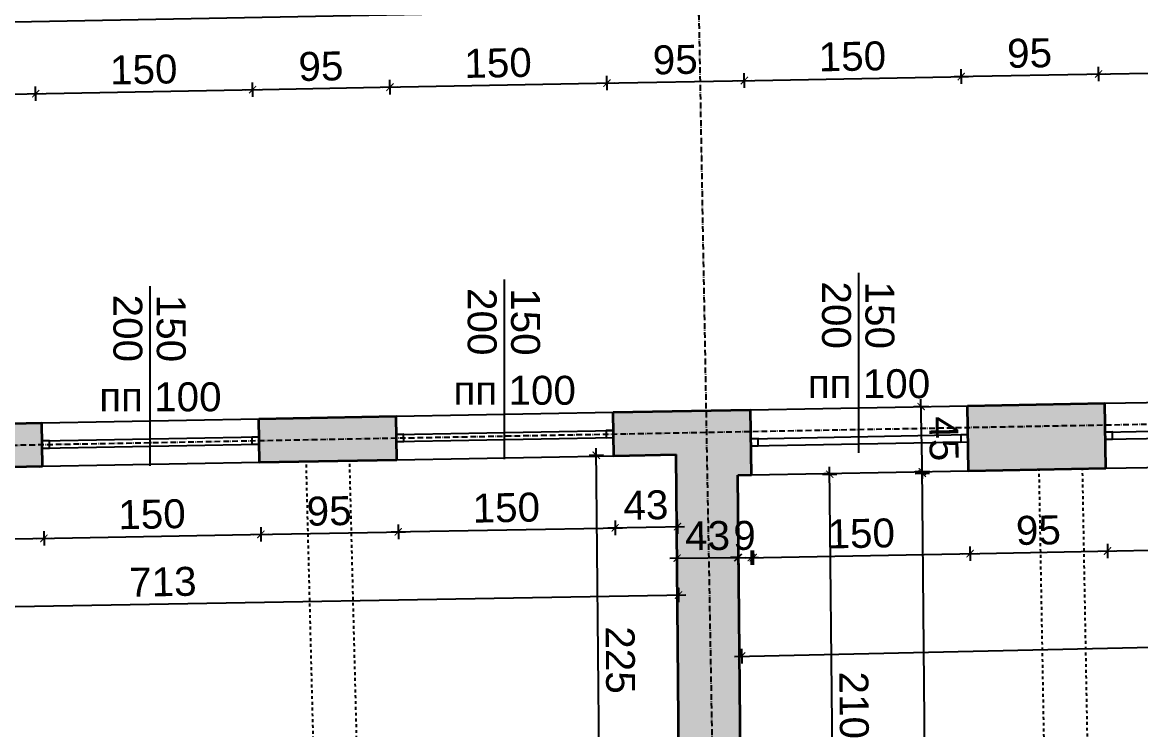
# Model space of a CAD drawing. Header units: inches. Extents: x -72385 to 39588, y -6525 to 66685.
# Drawn here: x -40179 to -39406, y 13649 to 14137 of the extents above; entities that cross this region are included whole.
import ezdxf

# ---------------------------------------------------------------- set-up
doc = ezdxf.new("R2010")
doc.units = ezdxf.units.IN
doc.header["$MEASUREMENT"] = 0
doc.linetypes.add('DashDot', pattern=[0.6, 0.4, -0.1, 0, -0.1])
doc.linetypes.add('Hidden', pattern=[0.4, 0.2, -0.2])
for name, color, linetype, lineweight in [('Изгледни линии', 253, 'Continuous', 25), ('Надписи коти външни', 252, 'Continuous', 25), ('Надписи коти вътрешни', 252, 'Continuous', 25), ('Надписи прозорци', 252, 'Continuous', 25), ('Оси', 252, 'DashDot', 25), ('Прозорци', 251, 'Continuous', 25), ('Пунктир', 253, 'Hidden', 25), ('Разрезни линии', 7, 'Continuous', 35), ('Щрих стени', 254, 'Continuous', 25)]:
    doc.layers.add(name, color=color, linetype=linetype, lineweight=lineweight)
doc.styles.add('Arial Regular', font='arial.ttf')
doc.styles.get("Standard").update_dxf_attribs({"font": 'arial.ttf'})
doc.dimstyles.new('Annotative', dxfattribs={"dimscale": 0, "dimtxt": 20, "dimasz": 5, "dimexe": 5, "dimexo": 5, "dimgap": 5, "dimtad": 1, "dimdec": 0, "dimzin": 0, "dimdsep": 46, "dimtxsty": 'Standard', "dimblk": 'ARCHTICK', "dimcen": 5, "dimdle": 5, "dimadec": 0, "dimazin": 0, "dimtfac": 1, "dimtdec": 0, "dimtofl": 0, "dimtmove": 0, "dimatfit": 3, "dimldrblk": 'ARCHTICK', "dimfxl": 5, "dimfxlon": 1, "dimtolj": 1, "dimtzin": 0, "dimarcsym": 1})

# ---------------------------------------------------------------- blocks, each defined once
blk = doc.blocks.new('_ArchTick')
at = {"color": 0, "linetype": 'ByBlock', "const_width": 0.15}
blk.add_lwpolyline([(-0.5, -0.5), (0.5, 0.5)], dxfattribs=at)
blk = doc.blocks.new('*D3396')
at = {"layer": 'Defpoints', "color": 0, "ltscale": 50, "transparency": 16777216}
for p in [(-40014.95, 13833.4), (-40164.92, 13830.62), (-40014.02, 13783.57)]:
    blk.add_point(p, dxfattribs=at)
at = {"layer": 'Надписи коти вътрешни', "color": 0, "lineweight": -2, "ltscale": 50, "transparency": 16777216}
for p, q in [((-40164.09, 13785.79), (-40163.9, 13775.79)), ((-40014.11, 13788.57), (-40013.93, 13778.57)), ((-40168.99, 13780.69), (-40009.02, 13783.66))]:
    blk.add_line(p, q, dxfattribs=at)
at = {"layer": 'Надписи коти вътрешни', "color": 0, "lineweight": -2, "ltscale": 50, "transparency": 16777216, "xscale": 5, "yscale": 5, "zscale": 5}
for p, rotation in [((-40014.02, 13783.57), 1.062315361854929), ((-40164, 13780.79), 181.0623153618549)]:
    blk.add_blockref('_ArchTick', p, dxfattribs=dict(at, rotation=rotation))
at = {"layer": 'Надписи коти вътрешни', "color": 0, "ltscale": 50, "transparency": 16777216, "insert": (-40089.29, 13797.39), "char_height": 20, "attachment_point": 5, "rotation": 1.06232}
blk.add_mtext('\\A1;150', dxfattribs=at)
blk = doc.blocks.new('*D3397')
at = {"layer": 'Defpoints', "color": 0, "ltscale": 50, "transparency": 16777216}
for p in [(-40014.95, 13833.4), (-39919.96, 13835.16), (-39919.04, 13785.33)]:
    blk.add_point(p, dxfattribs=at)
at = {"layer": 'Надписи коти вътрешни', "color": 0, "lineweight": -2, "ltscale": 50, "transparency": 16777216}
for p, q in [((-40019.02, 13783.47), (-39914.04, 13785.42)), ((-40014.11, 13788.57), (-40013.93, 13778.57)), ((-39919.13, 13790.33), (-39918.95, 13780.33))]:
    blk.add_line(p, q, dxfattribs=at)
at = {"layer": 'Надписи коти вътрешни', "color": 0, "lineweight": -2, "ltscale": 50, "transparency": 16777216, "xscale": 5, "yscale": 5, "zscale": 5}
for p, rotation in [((-40014.02, 13783.57), 181.0623153618616), ((-39919.04, 13785.33), 1.062315361861633)]:
    blk.add_blockref('_ArchTick', p, dxfattribs=dict(at, rotation=rotation))
at = {"layer": 'Надписи коти вътрешни', "color": 0, "ltscale": 50, "transparency": 16777216, "insert": (-39966.81, 13799.66), "char_height": 20, "attachment_point": 5, "rotation": 1.06232}
blk.add_mtext('\\A1;95', dxfattribs=at)
blk = doc.blocks.new('*D3398')
at = {"layer": 'Defpoints', "color": 0, "ltscale": 50, "transparency": 16777216}
for p in [(-39919.96, 13835.16), (-39769.99, 13837.94), (-39769.06, 13788.11)]:
    blk.add_point(p, dxfattribs=at)
at = {"layer": 'Надписи коти вътрешни', "color": 0, "lineweight": -2, "ltscale": 50, "transparency": 16777216}
for p, q in [((-39769.16, 13793.11), (-39768.97, 13783.11)), ((-39924.04, 13785.24), (-39764.06, 13788.2)), ((-39919.13, 13790.33), (-39918.95, 13780.33))]:
    blk.add_line(p, q, dxfattribs=at)
at = {"layer": 'Надписи коти вътрешни', "color": 0, "lineweight": -2, "ltscale": 50, "transparency": 16777216, "xscale": 5, "yscale": 5, "zscale": 5}
for p, rotation in [((-39919.04, 13785.33), 181.0623153618549), ((-39769.06, 13788.11), 1.062315361854929)]:
    blk.add_blockref('_ArchTick', p, dxfattribs=dict(at, rotation=rotation))
at = {"layer": 'Надписи коти вътрешни', "color": 0, "ltscale": 50, "transparency": 16777216, "insert": (-39844.33, 13801.93), "char_height": 20, "attachment_point": 5, "rotation": 1.06232}
blk.add_mtext('\\A1;150', dxfattribs=at)
blk = doc.blocks.new('*D3399')
at = {"layer": 'Defpoints', "color": 0, "ltscale": 50, "transparency": 16777216}
for p in [(-39726.95, 13838.74), (-39769.99, 13837.94), (-39726.03, 13788.91)]:
    blk.add_point(p, dxfattribs=at)
at = {"layer": 'Надписи коти вътрешни', "color": 0, "lineweight": -2, "ltscale": 50, "transparency": 16777216}
for p, q in [((-39769.16, 13793.11), (-39768.97, 13783.11)), ((-39726.12, 13793.91), (-39725.93, 13783.91)), ((-39774.06, 13788.02), (-39721.03, 13789))]:
    blk.add_line(p, q, dxfattribs=at)
at = {"layer": 'Надписи коти вътрешни', "color": 0, "lineweight": -2, "ltscale": 50, "transparency": 16777216, "xscale": 5, "yscale": 5, "zscale": 5}
for p, rotation in [((-39769.06, 13788.11), 181.0623153618536), ((-39726.03, 13788.91), 1.062315361853606)]:
    blk.add_blockref('_ArchTick', p, dxfattribs=dict(at, rotation=rotation))
at = {"layer": 'Надписи коти вътрешни', "color": 0, "ltscale": 50, "transparency": 16777216, "insert": (-39747.83, 13803.72), "char_height": 20, "attachment_point": 5, "rotation": 1.06232}
blk.add_mtext('\\A1;43', dxfattribs=at)
blk = doc.blocks.new('*D3400')
at = {"layer": 'Defpoints', "color": 0, "ltscale": 50, "transparency": 16777216}
for p in [(-39726.95, 13838.74), (-40439.42, 13826.45), (-39725.27, 13741.63)]:
    blk.add_point(p, dxfattribs=at)
at = {"layer": 'Надписи коти вътрешни', "color": 0, "lineweight": -2, "ltscale": 50, "transparency": 16777216}
for p, q in [((-39725.36, 13746.63), (-39725.19, 13736.63)), ((-40442.75, 13729.25), (-39720.28, 13741.71)), ((-40437.84, 13734.34), (-40437.66, 13724.34))]:
    blk.add_line(p, q, dxfattribs=at)
at = {"layer": 'Надписи коти вътрешни', "color": 0, "lineweight": -2, "ltscale": 50, "transparency": 16777216, "xscale": 5, "yscale": 5, "zscale": 5}
for p, rotation in [((-39725.27, 13741.63), 0.9880865250199282), ((-40437.75, 13729.34), 180.9880865250199)]:
    blk.add_blockref('_ArchTick', p, dxfattribs=dict(at, rotation=rotation))
at = {"layer": 'Надписи коти вътрешни', "color": 0, "ltscale": 50, "transparency": 16777216, "insert": (-40081.77, 13750.7), "char_height": 20, "attachment_point": 5, "rotation": 0.98809}
blk.add_mtext('\\A1;713', dxfattribs=at)
blk = doc.blocks.new('*D3405')
at = {"layer": 'Defpoints', "color": 0, "ltscale": 50, "transparency": 16777216}
for p in [(-39675, 13839.71), (-39684.31, 13824.53), (-39675, 13767.52)]:
    blk.add_point(p, dxfattribs=at)
at = {"layer": 'Надписи коти вътрешни', "color": 0, "lineweight": -2, "ltscale": 50, "transparency": 16777216}
for p, q in [((-39684.31, 13772.52), (-39684.31, 13762.52)), ((-39675, 13772.52), (-39675, 13762.52)), ((-39684.31, 13767.52), (-39689.31, 13767.52)), ((-39675, 13767.52), (-39670, 13767.52))]:
    blk.add_line(p, q, dxfattribs=at)
at = {"layer": 'Надписи коти вътрешни', "color": 0, "lineweight": -2, "ltscale": 50, "transparency": 16777216, "xscale": 5, "yscale": 5, "zscale": 5}
blk.add_blockref('_ArchTick', (-39684.31, 13767.52), dxfattribs=at)
at = {"layer": 'Надписи коти вътрешни', "color": 0, "lineweight": -2, "ltscale": 50, "transparency": 16777216, "xscale": 5, "yscale": 5, "zscale": 5, "rotation": 180}
blk.add_blockref('_ArchTick', (-39675, 13767.52), dxfattribs=at)
at = {"layer": 'Надписи коти вътрешни', "color": 0, "ltscale": 50, "transparency": 16777216, "insert": (-39679.66, 13782.73), "char_height": 20, "attachment_point": 5}
blk.add_mtext('\\A1;9', dxfattribs=at)
blk = doc.blocks.new('*D3406')
at = {"layer": 'Defpoints', "color": 0, "ltscale": 50, "transparency": 16777216}
for p in [(-39675, 13839.71), (-39525.03, 13842.49), (-39523.69, 13770.3)]:
    blk.add_point(p, dxfattribs=at)
at = {"layer": 'Надписи коти вътрешни', "color": 0, "lineweight": -2, "ltscale": 50, "transparency": 16777216}
for p, q in [((-39678.66, 13767.43), (-39518.69, 13770.39)), ((-39673.76, 13772.52), (-39673.57, 13762.52)), ((-39523.78, 13775.3), (-39523.6, 13765.3))]:
    blk.add_line(p, q, dxfattribs=at)
at = {"layer": 'Надписи коти вътрешни', "color": 0, "lineweight": -2, "ltscale": 50, "transparency": 16777216, "xscale": 5, "yscale": 5, "zscale": 5}
for p, rotation in [((-39673.67, 13767.52), 181.0623153618549), ((-39523.69, 13770.3), 1.062315361854929)]:
    blk.add_blockref('_ArchTick', p, dxfattribs=dict(at, rotation=rotation))
at = {"layer": 'Надписи коти вътрешни', "color": 0, "ltscale": 50, "transparency": 16777216, "insert": (-39598.96, 13784.12), "char_height": 20, "attachment_point": 5, "rotation": 1.06232}
blk.add_mtext('\\A1;150', dxfattribs=at)
blk = doc.blocks.new('*D3407')
at = {"layer": 'Defpoints', "color": 0, "ltscale": 50, "transparency": 16777216}
for p in [(-39525.03, 13842.49), (-39430.05, 13844.25), (-39428.71, 13772.06)]:
    blk.add_point(p, dxfattribs=at)
at = {"layer": 'Надписи коти вътрешни', "color": 0, "lineweight": -2, "ltscale": 50, "transparency": 16777216}
for p, q in [((-39428.8, 13777.06), (-39428.61, 13767.06)), ((-39528.69, 13770.21), (-39423.71, 13772.15)), ((-39523.78, 13775.3), (-39523.6, 13765.3))]:
    blk.add_line(p, q, dxfattribs=at)
at = {"layer": 'Надписи коти вътрешни', "color": 0, "lineweight": -2, "ltscale": 50, "transparency": 16777216, "xscale": 5, "yscale": 5, "zscale": 5}
for p, rotation in [((-39523.69, 13770.3), 181.0623153618573), ((-39428.71, 13772.06), 1.062315361857244)]:
    blk.add_blockref('_ArchTick', p, dxfattribs=dict(at, rotation=rotation))
at = {"layer": 'Надписи коти вътрешни', "color": 0, "ltscale": 50, "transparency": 16777216, "insert": (-39476.48, 13786.39), "char_height": 20, "attachment_point": 5, "rotation": 1.06232}
blk.add_mtext('\\A1;95', dxfattribs=at)
blk = doc.blocks.new('*D3408')
at = {"layer": 'Defpoints', "color": 0, "ltscale": 50, "transparency": 16777216}
for p in [(-39280.07, 13847.03), (-39430.05, 13844.25), (-39278.73, 13774.84)]:
    blk.add_point(p, dxfattribs=at)
at = {"layer": 'Надписи коти вътрешни', "color": 0, "lineweight": -2, "ltscale": 50, "transparency": 16777216}
for p, q in [((-39428.8, 13777.06), (-39428.61, 13767.06)), ((-39278.83, 13779.84), (-39278.64, 13769.84)), ((-39433.71, 13771.97), (-39273.73, 13774.93))]:
    blk.add_line(p, q, dxfattribs=at)
at = {"layer": 'Надписи коти вътрешни', "color": 0, "lineweight": -2, "ltscale": 50, "transparency": 16777216, "xscale": 5, "yscale": 5, "zscale": 5}
for p, rotation in [((-39278.73, 13774.84), 1.062315361854929), ((-39428.71, 13772.06), 181.0623153618549)]:
    blk.add_blockref('_ArchTick', p, dxfattribs=dict(at, rotation=rotation))
at = {"layer": 'Надписи коти вътрешни', "color": 0, "ltscale": 50, "transparency": 16777216, "insert": (-39354, 13788.66), "char_height": 20, "attachment_point": 5, "rotation": 1.06232}
blk.add_mtext('\\A1;150', dxfattribs=at)
blk = doc.blocks.new('*D3413')
at = {"layer": 'Defpoints', "color": 0, "ltscale": 50, "transparency": 16777216}
for p in [(-39684.31, 13824.53), (-39556.73, 13825.72), (-39678.47, 13199.53)]:
    blk.add_point(p, dxfattribs=at)
at = {"layer": 'Надписи коти вътрешни', "color": 0, "lineweight": -2, "ltscale": 50, "transparency": 16777216}
for p, q in [((-39550.84, 13195.72), (-39556.78, 13830.72)), ((-39561.73, 13825.68), (-39551.73, 13825.77)), ((-39555.89, 13200.68), (-39545.89, 13200.77))]:
    blk.add_line(p, q, dxfattribs=at)
at = {"layer": 'Надписи коти вътрешни', "color": 0, "lineweight": -2, "ltscale": 50, "transparency": 16777216, "xscale": 5, "yscale": 5, "zscale": 5}
for p, rotation in [((-39556.73, 13825.72), 90.53564126284252), ((-39550.89, 13200.72), 270.5356412628425)]:
    blk.add_blockref('_ArchTick', p, dxfattribs=dict(at, rotation=rotation))
at = {"layer": 'Надписи коти вътрешни', "color": 0, "ltscale": 50, "transparency": 16777216, "insert": (-39538.6, 13513.37), "char_height": 20, "attachment_point": 5, "rotation": 270.53564}
blk.add_mtext('\\A1;625', dxfattribs=at)
blk = doc.blocks.new('*D8252')
at = {"layer": 'Defpoints', "color": 0, "ltscale": 50, "transparency": 16777216}
for p in [(-38754.88, 13841.66), (-39684.28, 13821.34), (-38752.22, 13719.73)]:
    blk.add_point(p, dxfattribs=at)
at = {"layer": 'Надписи коти вътрешни', "color": 0, "lineweight": -2, "ltscale": 50, "transparency": 16777216}
for p, q in [((-38752.33, 13724.73), (-38752.11, 13714.73)), ((-39686.62, 13699.3), (-38747.22, 13719.84)), ((-39681.73, 13704.41), (-39681.51, 13694.41))]:
    blk.add_line(p, q, dxfattribs=at)
at = {"layer": 'Надписи коти вътрешни', "color": 0, "lineweight": -2, "ltscale": 50, "transparency": 16777216, "xscale": 5, "yscale": 5, "zscale": 5}
for p, rotation in [((-38752.22, 13719.73), 1.252274034945551), ((-39681.62, 13699.41), 181.2522740349455)]:
    blk.add_blockref('_ArchTick', p, dxfattribs=dict(at, rotation=rotation))
at = {"layer": 'Надписи коти вътрешни', "color": 0, "ltscale": 50, "transparency": 16777216, "insert": (-39301.46, 13722.95), "char_height": 20, "attachment_point": 5, "rotation": 1.25227}
blk.add_mtext('\\A1;930', dxfattribs=at)
blk = doc.blocks.new('*D3503')
at = {"layer": 'Defpoints', "color": 0, "ltscale": 50, "transparency": 16777216}
for p in [(-40259.9, 13828.86), (-40164.92, 13830.62), (-40164, 13780.79)]:
    blk.add_point(p, dxfattribs=at)
at = {"layer": 'Надписи коти вътрешни', "color": 0, "lineweight": -2, "ltscale": 50, "transparency": 16777216}
for p, q in [((-40164.09, 13785.79), (-40163.9, 13775.79)), ((-40263.98, 13778.93), (-40159, 13780.88)), ((-40259.07, 13784.02), (-40258.89, 13774.03))]:
    blk.add_line(p, q, dxfattribs=at)
at = {"layer": 'Надписи коти вътрешни', "color": 0, "lineweight": -2, "ltscale": 50, "transparency": 16777216, "xscale": 5, "yscale": 5, "zscale": 5}
for p, rotation in [((-40258.98, 13779.03), 181.0623153618573), ((-40164, 13780.79), 1.062315361857244)]:
    blk.add_blockref('_ArchTick', p, dxfattribs=dict(at, rotation=rotation))
at = {"layer": 'Надписи коти вътрешни', "color": 0, "ltscale": 50, "transparency": 16777216, "insert": (-40211.77, 13795.11), "char_height": 20, "attachment_point": 5, "rotation": 1.06232}
blk.add_mtext('\\A1;95', dxfattribs=at)
blk = doc.blocks.new('*D8253')
at = {"layer": 'Defpoints', "color": 0, "ltscale": 50, "transparency": 16777216}
for p in [(-39684.31, 13824.53), (-39620.74, 13825.13), (-39682.35, 13614.15)]:
    blk.add_point(p, dxfattribs=at)
at = {"layer": 'Надписи коти вътрешни', "color": 0, "lineweight": -2, "ltscale": 50, "transparency": 16777216}
for p, q in [((-39625.74, 13825.08), (-39615.74, 13825.17)), ((-39618.72, 13609.74), (-39620.79, 13830.13)), ((-39623.77, 13614.7), (-39613.77, 13614.79))]:
    blk.add_line(p, q, dxfattribs=at)
at = {"layer": 'Надписи коти вътрешни', "color": 0, "lineweight": -2, "ltscale": 50, "transparency": 16777216, "xscale": 5, "yscale": 5, "zscale": 5}
for p, rotation in [((-39620.74, 13825.13), 90.535641262842), ((-39618.77, 13614.74), 270.535641262842)]:
    blk.add_blockref('_ArchTick', p, dxfattribs=dict(at, rotation=rotation))
at = {"layer": 'Надписи коти вътрешни', "color": 0, "ltscale": 50, "transparency": 16777216, "insert": (-39604.03, 13665.48), "char_height": 20, "attachment_point": 5, "rotation": 270.53564}
blk.add_mtext('\\A1;210', dxfattribs=at)
blk = doc.blocks.new('*D8250')
at = {"layer": 'Defpoints', "color": 0, "ltscale": 50, "transparency": 16777216}
for p in [(-39726.95, 13838.74), (-39782.14, 13838.23), (-39724.85, 13613.75)]:
    blk.add_point(p, dxfattribs=at)
at = {"layer": 'Надписи коти вътрешни', "color": 0, "lineweight": -2, "ltscale": 50, "transparency": 16777216}
for p, q in [((-39779.98, 13608.24), (-39782.18, 13843.23)), ((-39777.14, 13838.27), (-39787.13, 13838.18)), ((-39775.03, 13613.28), (-39785.03, 13613.19))]:
    blk.add_line(p, q, dxfattribs=at)
at = {"layer": 'Надписи коти вътрешни', "color": 0, "lineweight": -2, "ltscale": 50, "transparency": 16777216, "xscale": 5, "yscale": 5, "zscale": 5}
for p, rotation in [((-39782.14, 13838.23), 90.53564126284385), ((-39780.03, 13613.24), 270.5356412628439)]:
    blk.add_blockref('_ArchTick', p, dxfattribs=dict(at, rotation=rotation))
at = {"layer": 'Надписи коти вътрешни', "color": 0, "ltscale": 50, "transparency": 16777216, "insert": (-39765.6, 13696.73), "char_height": 20, "attachment_point": 5, "rotation": 270.53564}
blk.add_mtext('\\A1;225', dxfattribs=at)
blk = doc.blocks.new('*D6609')
at = {"layer": 'Defpoints', "color": 0, "ltscale": 10, "transparency": 16777216}
for p in [(-40169.69, 14088.08), (-40260.46, 13858.86), (-40165.48, 13860.62)]:
    blk.add_point(p, dxfattribs=at)
at = {"layer": 'Надписи коти външни', "color": 0, "lineweight": -2, "ltscale": 10, "transparency": 16777216}
for p, q in [((-40269.68, 14086.22), (-40164.69, 14088.17)), ((-40264.58, 14081.32), (-40264.77, 14091.32)), ((-40169.6, 14083.08), (-40169.79, 14093.08))]:
    blk.add_line(p, q, dxfattribs=at)
at = {"layer": 'Надписи коти външни', "color": 0, "lineweight": -2, "ltscale": 10, "transparency": 16777216, "xscale": 5, "yscale": 5, "zscale": 5}
for p, rotation in [((-40264.68, 14086.32), 181.0623153618616), ((-40169.69, 14088.08), 1.062315361861633)]:
    blk.add_blockref('_ArchTick', p, dxfattribs=dict(at, rotation=rotation))
at = {"layer": 'Надписи коти външни', "color": 0, "ltscale": 10, "transparency": 16777216, "insert": (-40217.47, 14102.41), "char_height": 20, "attachment_point": 5, "rotation": 1.06232}
blk.add_mtext('\\A1;95', dxfattribs=at)
blk = doc.blocks.new('*D6610')
at = {"layer": 'Defpoints', "color": 0, "ltscale": 10, "transparency": 16777216}
for p in [(-40019.72, 14090.86), (-40015.5, 13863.4), (-40165.48, 13860.62)]:
    blk.add_point(p, dxfattribs=at)
at = {"layer": 'Надписи коти външни', "color": 0, "lineweight": -2, "ltscale": 10, "transparency": 16777216}
for p, q in [((-40019.63, 14085.86), (-40019.81, 14095.86)), ((-40174.69, 14087.98), (-40014.72, 14090.95)), ((-40169.6, 14083.08), (-40169.79, 14093.08))]:
    blk.add_line(p, q, dxfattribs=at)
at = {"layer": 'Надписи коти външни', "color": 0, "lineweight": -2, "ltscale": 10, "transparency": 16777216, "xscale": 5, "yscale": 5, "zscale": 5}
for p, rotation in [((-40019.72, 14090.86), 1.062315361857817), ((-40169.69, 14088.08), 181.0623153618578)]:
    blk.add_blockref('_ArchTick', p, dxfattribs=dict(at, rotation=rotation))
at = {"layer": 'Надписи коти външни', "color": 0, "ltscale": 10, "transparency": 16777216, "insert": (-40094.99, 14104.68), "char_height": 20, "attachment_point": 5, "rotation": 1.06232}
blk.add_mtext('\\A1;150', dxfattribs=at)
blk = doc.blocks.new('*D6611')
at = {"layer": 'Defpoints', "color": 0, "ltscale": 10, "transparency": 16777216}
for p in [(-39924.74, 14092.62), (-40015.5, 13863.4), (-39920.52, 13865.16)]:
    blk.add_point(p, dxfattribs=at)
at = {"layer": 'Надписи коти външни', "color": 0, "lineweight": -2, "ltscale": 10, "transparency": 16777216}
for p, q in [((-40019.63, 14085.86), (-40019.81, 14095.86)), ((-39924.64, 14087.62), (-39924.83, 14097.62)), ((-40024.72, 14090.77), (-39919.74, 14092.71))]:
    blk.add_line(p, q, dxfattribs=at)
at = {"layer": 'Надписи коти външни', "color": 0, "lineweight": -2, "ltscale": 10, "transparency": 16777216, "xscale": 5, "yscale": 5, "zscale": 5}
for p, rotation in [((-40019.72, 14090.86), 181.0623153618573), ((-39924.74, 14092.62), 1.062315361857244)]:
    blk.add_blockref('_ArchTick', p, dxfattribs=dict(at, rotation=rotation))
at = {"layer": 'Надписи коти външни', "color": 0, "ltscale": 10, "transparency": 16777216, "insert": (-39972.51, 14106.95), "char_height": 20, "attachment_point": 5, "rotation": 1.06232}
blk.add_mtext('\\A1;95', dxfattribs=at)
blk = doc.blocks.new('*D6612')
at = {"layer": 'Defpoints', "color": 0, "ltscale": 10, "transparency": 16777216}
for p in [(-39774.76, 14095.4), (-39920.52, 13865.16), (-39770.54, 13867.94)]:
    blk.add_point(p, dxfattribs=at)
at = {"layer": 'Надписи коти външни', "color": 0, "lineweight": -2, "ltscale": 10, "transparency": 16777216}
for p, q in [((-39929.74, 14092.53), (-39769.76, 14095.49)), ((-39924.64, 14087.62), (-39924.83, 14097.62)), ((-39774.67, 14090.4), (-39774.85, 14100.4))]:
    blk.add_line(p, q, dxfattribs=at)
at = {"layer": 'Надписи коти външни', "color": 0, "lineweight": -2, "ltscale": 10, "transparency": 16777216, "xscale": 5, "yscale": 5, "zscale": 5}
for p, rotation in [((-39924.74, 14092.62), 181.0623153618535), ((-39774.76, 14095.4), 1.062315361853542)]:
    blk.add_blockref('_ArchTick', p, dxfattribs=dict(at, rotation=rotation))
at = {"layer": 'Надписи коти външни', "color": 0, "ltscale": 10, "transparency": 16777216, "insert": (-39850.03, 14109.22), "char_height": 20, "attachment_point": 5, "rotation": 1.06232}
blk.add_mtext('\\A1;150', dxfattribs=at)
blk = doc.blocks.new('*D6613')
at = {"layer": 'Defpoints', "color": 0, "ltscale": 10, "transparency": 16777216}
for p in [(-39679.78, 14097.16), (-39675.56, 13869.7), (-39770.54, 13867.94)]:
    blk.add_point(p, dxfattribs=at)
at = {"layer": 'Надписи коти външни', "color": 0, "lineweight": -2, "ltscale": 10, "transparency": 16777216}
for p, q in [((-39679.69, 14092.16), (-39679.87, 14102.16)), ((-39779.76, 14095.31), (-39674.78, 14097.25)), ((-39774.67, 14090.4), (-39774.85, 14100.4))]:
    blk.add_line(p, q, dxfattribs=at)
at = {"layer": 'Надписи коти външни', "color": 0, "lineweight": -2, "ltscale": 10, "transparency": 16777216, "xscale": 5, "yscale": 5, "zscale": 5}
for p, rotation in [((-39774.76, 14095.4), 181.0623153618616), ((-39679.78, 14097.16), 1.062315361861557)]:
    blk.add_blockref('_ArchTick', p, dxfattribs=dict(at, rotation=rotation))
at = {"layer": 'Надписи коти външни', "color": 0, "ltscale": 10, "transparency": 16777216, "insert": (-39727.55, 14111.49), "char_height": 20, "attachment_point": 5, "rotation": 1.06232}
blk.add_mtext('\\A1;95', dxfattribs=at)
blk = doc.blocks.new('*D6614')
at = {"layer": 'Defpoints', "color": 0, "ltscale": 10, "transparency": 16777216}
for p in [(-39529.8, 14099.94), (-39675.56, 13869.7), (-39525.59, 13872.48)]:
    blk.add_point(p, dxfattribs=at)
at = {"layer": 'Надписи коти външни', "color": 0, "lineweight": -2, "ltscale": 10, "transparency": 16777216}
for p, q in [((-39679.69, 14092.16), (-39679.87, 14102.16)), ((-39529.71, 14094.94), (-39529.9, 14104.94)), ((-39684.78, 14097.07), (-39524.8, 14100.04))]:
    blk.add_line(p, q, dxfattribs=at)
at = {"layer": 'Надписи коти външни', "color": 0, "lineweight": -2, "ltscale": 10, "transparency": 16777216, "xscale": 5, "yscale": 5, "zscale": 5}
for p, rotation in [((-39529.8, 14099.94), 1.062315361866201), ((-39679.78, 14097.16), 181.0623153618662)]:
    blk.add_blockref('_ArchTick', p, dxfattribs=dict(at, rotation=rotation))
at = {"layer": 'Надписи коти външни', "color": 0, "ltscale": 10, "transparency": 16777216, "insert": (-39605.07, 14113.76), "char_height": 20, "attachment_point": 5, "rotation": 1.06232}
blk.add_mtext('\\A1;150', dxfattribs=at)
blk = doc.blocks.new('*D6615')
at = {"layer": 'Defpoints', "color": 0, "ltscale": 10, "transparency": 16777216}
for p in [(-39434.82, 14101.7), (-39525.59, 13872.48), (-39430.6, 13874.24)]:
    blk.add_point(p, dxfattribs=at)
at = {"layer": 'Надписи коти външни', "color": 0, "lineweight": -2, "ltscale": 10, "transparency": 16777216}
for p, q in [((-39534.8, 14099.85), (-39429.82, 14101.8)), ((-39529.71, 14094.94), (-39529.9, 14104.94)), ((-39434.73, 14096.71), (-39434.91, 14106.7))]:
    blk.add_line(p, q, dxfattribs=at)
at = {"layer": 'Надписи коти външни', "color": 0, "lineweight": -2, "ltscale": 10, "transparency": 16777216, "xscale": 5, "yscale": 5, "zscale": 5}
for p, rotation in [((-39529.8, 14099.94), 181.0623153618594), ((-39434.82, 14101.7), 1.062315361859356)]:
    blk.add_blockref('_ArchTick', p, dxfattribs=dict(at, rotation=rotation))
at = {"layer": 'Надписи коти външни', "color": 0, "ltscale": 10, "transparency": 16777216, "insert": (-39482.59, 14116.03), "char_height": 20, "attachment_point": 5, "rotation": 1.06232}
blk.add_mtext('\\A1;95', dxfattribs=at)
blk = doc.blocks.new('*D6616')
at = {"layer": 'Defpoints', "color": 0, "ltscale": 10, "transparency": 16777216}
for p in [(-39284.85, 14104.49), (-39430.6, 13874.24), (-39280.63, 13877.02)]:
    blk.add_point(p, dxfattribs=at)
at = {"layer": 'Надписи коти външни', "color": 0, "lineweight": -2, "ltscale": 10, "transparency": 16777216}
for p, q in [((-39284.75, 14099.49), (-39284.94, 14109.48)), ((-39439.82, 14101.61), (-39279.85, 14104.58)), ((-39434.73, 14096.71), (-39434.91, 14106.7))]:
    blk.add_line(p, q, dxfattribs=at)
at = {"layer": 'Надписи коти външни', "color": 0, "lineweight": -2, "ltscale": 10, "transparency": 16777216, "xscale": 5, "yscale": 5, "zscale": 5}
for p, rotation in [((-39434.82, 14101.7), 181.0623153618577), ((-39284.85, 14104.49), 1.062315361857766)]:
    blk.add_blockref('_ArchTick', p, dxfattribs=dict(at, rotation=rotation))
at = {"layer": 'Надписи коти външни', "color": 0, "ltscale": 10, "transparency": 16777216, "insert": (-39360.12, 14118.3), "char_height": 20, "attachment_point": 5, "rotation": 1.06232}
blk.add_mtext('\\A1;150', dxfattribs=at)
blk = doc.blocks.new('*D6642')
at = {"layer": 'Defpoints', "color": 0, "ltscale": 10, "transparency": 16777216}
for p in [(-37724.11, 14233.44), (-37718.06, 13906), (-41700.93, 13832.45)]:
    blk.add_point(p, dxfattribs=at)
at = {"layer": 'Надписи коти външни', "color": 0, "lineweight": -2, "ltscale": 10, "transparency": 16777216}
for p, q in [((-41711.98, 14159.8), (-37719.11, 14233.54)), ((-37724.02, 14228.44), (-37724.2, 14238.44)), ((-41706.89, 14154.89), (-41707.07, 14164.89))]:
    blk.add_line(p, q, dxfattribs=at)
at = {"layer": 'Надписи коти външни', "color": 0, "lineweight": -2, "ltscale": 10, "transparency": 16777216, "xscale": 5, "yscale": 5, "zscale": 5}
for p, rotation in [((-37724.11, 14233.44), 1.057992998769279), ((-41706.98, 14159.89), 181.0579929987693)]:
    blk.add_blockref('_ArchTick', p, dxfattribs=dict(at, rotation=rotation))
at = {"layer": 'Надписи коти външни', "color": 0, "ltscale": 10, "transparency": 16777216, "insert": (-39715.83, 14211.88), "char_height": 20, "attachment_point": 5, "rotation": 1.05799}
blk.add_mtext('\\A1;3980', dxfattribs=at)
blk = doc.blocks.new('*D6652')
at = {"layer": 'Defpoints', "color": 0, "ltscale": 10, "transparency": 16777216}
for p in [(-39711.42, 14146.56), (-39706, 13854.13), (-40460.87, 13840.14)]:
    blk.add_point(p, dxfattribs=at)
at = {"layer": 'Надписи коти външни', "color": 0, "lineweight": -2, "ltscale": 10, "transparency": 16777216}
for p, q in [((-39711.33, 14141.56), (-39711.51, 14151.56)), ((-40471.29, 14132.47), (-39706.42, 14146.66)), ((-40466.2, 14127.57), (-40466.38, 14137.57))]:
    blk.add_line(p, q, dxfattribs=at)
at = {"layer": 'Надписи коти външни', "color": 0, "lineweight": -2, "ltscale": 10, "transparency": 16777216, "xscale": 5, "yscale": 5, "zscale": 5}
for p, rotation in [((-39711.42, 14146.56), 1.062315361859242), ((-40466.29, 14132.57), 181.0623153618592)]:
    blk.add_blockref('_ArchTick', p, dxfattribs=dict(at, rotation=rotation))
at = {"layer": 'Надписи коти външни', "color": 0, "ltscale": 10, "transparency": 16777216, "insert": (-40089.14, 14154.73), "char_height": 20, "attachment_point": 5, "rotation": 1.06232}
blk.add_mtext('\\A1;755', dxfattribs=at)
blk = doc.blocks.new('*D6653')
at = {"layer": 'Defpoints', "color": 0, "ltscale": 10, "transparency": 16777216}
for p in [(-38751.41, 14164.2), (-38746.15, 13871.38), (-39706, 13854.13)]:
    blk.add_point(p, dxfattribs=at)
at = {"layer": 'Надписи коти външни', "color": 0, "lineweight": -2, "ltscale": 10, "transparency": 16777216}
for p, q in [((-39716.26, 14146.87), (-38746.41, 14164.29)), ((-38751.32, 14159.2), (-38751.5, 14169.2)), ((-39711.17, 14141.96), (-39711.35, 14151.95))]:
    blk.add_line(p, q, dxfattribs=at)
at = {"layer": 'Надписи коти външни', "color": 0, "lineweight": -2, "ltscale": 10, "transparency": 16777216, "xscale": 5, "yscale": 5, "zscale": 5}
for p, rotation in [((-38751.41, 14164.2), 1.029295597496749), ((-39711.26, 14146.96), 181.0292955974967)]:
    blk.add_blockref('_ArchTick', p, dxfattribs=dict(at, rotation=rotation))
at = {"layer": 'Надписи коти външни', "color": 0, "ltscale": 10, "transparency": 16777216, "insert": (-39231.61, 14170.79), "char_height": 20, "attachment_point": 5, "rotation": 1.0293}
blk.add_mtext('\\A1;960', dxfattribs=at)
blk = doc.blocks.new('*D7562')
at = {"layer": 'Defpoints', "color": 0, "ltscale": 10, "transparency": 16777216}
for p in [(-39726.38, 13777.95), (-39683.88, 13778.35), (-39683.78, 13767.55)]:
    blk.add_point(p, dxfattribs=at)
at = {"layer": 'Надписи коти вътрешни', "color": 0, "lineweight": -2, "ltscale": 10, "transparency": 16777216}
for p, q in [((-39726.33, 13772.15), (-39726.23, 13762.15)), ((-39683.83, 13772.55), (-39683.74, 13762.55)), ((-39731.28, 13767.1), (-39678.78, 13767.59))]:
    blk.add_line(p, q, dxfattribs=at)
at = {"layer": 'Надписи коти вътрешни', "color": 0, "lineweight": -2, "ltscale": 10, "transparency": 16777216, "xscale": 5, "yscale": 5, "zscale": 5}
for p, rotation in [((-39726.28, 13767.15), 180.5356412628433), ((-39683.78, 13767.55), 0.5356412628434002)]:
    blk.add_blockref('_ArchTick', p, dxfattribs=dict(at, rotation=rotation))
at = {"layer": 'Надписи коти вътрешни', "color": 0, "ltscale": 10, "transparency": 16777216, "insert": (-39705.17, 13782.57), "char_height": 20, "attachment_point": 5, "rotation": 0.53564}
blk.add_mtext('\\A1;43', dxfattribs=at)
blk = doc.blocks.new('*D7576')
at = {"layer": 'Defpoints', "color": 0, "ltscale": 10, "transparency": 16777216}
for p in [(-39557.54, 13871.89), (-39525.59, 13872.48), (-39524.75, 13827.49)]:
    blk.add_point(p, dxfattribs=at)
at = {"layer": 'Надписи коти вътрешни', "color": 0, "lineweight": -2, "ltscale": 10, "transparency": 16777216}
for p, q in [((-39552.54, 13871.98), (-39562.54, 13871.8)), ((-39556.62, 13821.9), (-39557.64, 13876.89)), ((-39551.71, 13826.99), (-39561.71, 13826.8))]:
    blk.add_line(p, q, dxfattribs=at)
at = {"layer": 'Надписи коти вътрешни', "color": 0, "lineweight": -2, "ltscale": 10, "transparency": 16777216, "xscale": 5, "yscale": 5, "zscale": 5}
for p, rotation in [((-39557.54, 13871.89), 91.06231536187471), ((-39556.71, 13826.9), 271.0623153618747)]:
    blk.add_blockref('_ArchTick', p, dxfattribs=dict(at, rotation=rotation))
at = {"layer": 'Надписи коти вътрешни', "color": 0, "ltscale": 10, "transparency": 16777216, "insert": (-39541.96, 13849.67), "char_height": 20, "attachment_point": 5, "rotation": 271.06232}
blk.add_mtext('\\A1;45', dxfattribs=at)

msp = doc.modelspace()

# ---------------------------------------------------------------- hatches: boundary and pattern name
at = {"layer": 'Щрих стени', "ltscale": 10}
h = msp.add_hatch(color=256, dxfattribs=at)
h.dxf.hatch_style = 1
h.paths.add_polyline_path([(-40165.48, 13860.62), (-40260.46, 13858.86), (-40259.9, 13828.86), (-40164.92, 13830.62)])
h.paths.add_polyline_path([(-39920.52, 13865.16), (-40015.5, 13863.4), (-40014.95, 13833.4), (-39919.96, 13835.16)])
h.paths.add_polyline_path([(-39675.56, 13869.7), (-39770.54, 13867.94), (-39769.99, 13837.94), (-39726.95, 13838.74), (-39724.85, 13613.75), (-39682.35, 13614.15), (-39684.31, 13824.53), (-39674.73, 13824.71)])
h.paths.add_polyline_path([(-39430.6, 13874.24), (-39525.59, 13872.48), (-39524.75, 13827.49), (-39429.77, 13829.25)])
h.paths.add_polyline_path([(-39185.64, 13878.79), (-39280.63, 13877.02), (-39279.79, 13832.03), (-39184.81, 13833.79)])
h.paths.add_polyline_path([(-38940.69, 13883.33), (-39035.67, 13881.57), (-39034.84, 13836.57), (-38939.85, 13838.34)])
h.paths.add_polyline_path([(-38695.73, 13887.87), (-38790.71, 13886.11), (-38789.88, 13841.12), (-38754.88, 13841.77), (-38750.09, 13426.78), (-38765.09, 13426.5), (-38762.9, 13236.51), (-38802.89, 13235.77), (-38802.66, 13215.77), (-38860.46, 13214.7), (-38859.63, 13169.71), (-38749.65, 13171.75), (-38749.25, 13137.69), (-38719.26, 13138.04), (-38722.25, 13397.7), (-38627, 13399.68), (-38627.62, 13429.67), (-38722.6, 13427.7), (-38727.39, 13842.28), (-38694.89, 13842.88)])
h.paths.add_polyline_path([(-38450.77, 13892.41), (-38545.75, 13890.65), (-38544.92, 13845.66), (-38449.94, 13847.42)])
h.paths.add_polyline_path([(-37718.06, 13906), (-38300.8, 13895.19), (-38299.96, 13850.2), (-38192.29, 13852.2), (-38186.83, 13498.81), (-38216.82, 13498.19), (-38215.89, 13438.19), (-38527.64, 13431.74), (-38527.02, 13401.75), (-38185.44, 13408.82), (-38184.43, 13343.82), (-38154.44, 13344.44), (-38162.29, 13852.75), (-37762.36, 13860.17), (-37758.65, 13620.2), (-37713.66, 13620.89)])
h.paths.add_polyline_path([(-39665.53, 13419.81), (-39680.53, 13419.53), (-39681.51, 13524.15), (-39724, 13523.76), (-39721.04, 13206.13), (-39741.03, 13205.79), (-39740.85, 13185.79), (-39810.84, 13184.62), (-39810.35, 13152.53), (-39675.38, 13154.59), (-38959.61, 13167.86), (-38960.44, 13212.85), (-39663.47, 13199.81)])
h.paths.add_polyline_path([(-39858.95, 12908.04), (-39983.92, 12905.3), (-39982.92, 12862.17), (-39857.95, 12865.08)])
h.paths.add_polyline_path([(-39584.02, 12914.06), (-39708.99, 12911.32), (-39707.99, 12868.57), (-39583.03, 12871.48)])
h.paths.add_polyline_path([(-39309.09, 12920.08), (-39434.06, 12917.34), (-39433.07, 12874.97), (-39308.1, 12877.88)])
h.paths.add_polyline_path([(-39034.15, 12926.1), (-39159.12, 12923.37), (-39158.14, 12881.37), (-39033.18, 12884.28)])
h.paths.add_polyline_path([(-38376.97, 12940.5), (-38716.89, 12933.05), (-38717.41, 12978.05), (-38747.41, 12977.7), (-38746.88, 12932.4), (-38884.19, 12929.39), (-38883.22, 12887.77), (-38376.02, 12899.58)])
h.paths.add_polyline_path([(-37710.26, 13400.92), (-37755.25, 13400.22), (-37748.36, 12954.27), (-38286.99, 12942.47), (-38286.04, 12901.68), (-37702.75, 12915.26)])

# ---------------------------------------------------------------- linework, layer by layer
at = {"layer": 'Изгледни линии', "ltscale": 50}
for p, q in [((-39675.56, 13869.7), (-39525.59, 13872.48)), ((-39430.6, 13874.24), (-39280.63, 13877.02)), ((-40165.48, 13860.62), (-40015.5, 13863.4)), ((-39920.52, 13865.16), (-39770.54, 13867.94)), ((-40164.92, 13830.62), (-40014.95, 13833.4)), ((-39919.96, 13835.16), (-39769.99, 13837.94)), ((-39429.77, 13829.25), (-39279.79, 13832.03)), ((-39674.73, 13824.71), (-39524.75, 13827.49))]:
    msp.add_line(p, q, dxfattribs=at)
at = {"layer": 'Надписи прозорци', "ltscale": 50}
for p, q in [((-39600.57, 13839.99), (-39600.57, 13964.24)), ((-40090.49, 13830.91), (-40090.49, 13955.15)), ((-39845.53, 13835.45), (-39845.53, 13959.7))]:
    msp.add_line(p, q, dxfattribs=at)
at = {"layer": 'Оси', "ltscale": 10}
for p, q in [((-39713.15, 14246.57), (-39681.03, 12484.07)), ((-42083.09, 13810.06), (-37346.4, 13897.89))]:
    msp.add_line(p, q, dxfattribs=at)
at = {"layer": 'Прозорци', "ltscale": 50}
for p, q in [((-39920.29, 13852.66), (-39770.31, 13855.44)), ((-39430.23, 13854.25), (-39280.26, 13857.03)), ((-40165.24, 13848.12), (-40015.27, 13850.9)), ((-39920.19, 13847.66), (-39770.22, 13850.44)), ((-39675.19, 13849.7), (-39525.22, 13852.49)), ((-39675.1, 13844.71), (-39525.12, 13847.49)), ((-39430.14, 13849.25), (-39280.16, 13852.03)), ((-40165.15, 13843.12), (-40015.18, 13845.9))]:
    msp.add_line(p, q, dxfattribs=at)
for points in [[(-39775.22, 13850.35), (-39770.22, 13850.44), (-39770.31, 13855.44), (-39775.31, 13855.35), (-39775.22, 13850.35)], [(-39430.14, 13849.25), (-39425.14, 13849.34), (-39425.23, 13854.34), (-39430.23, 13854.25), (-39430.14, 13849.25)], [(-40165.15, 13843.12), (-40160.15, 13843.21), (-40160.25, 13848.21), (-40165.24, 13848.12), (-40165.15, 13843.12)], [(-40020.18, 13845.81), (-40015.18, 13845.9), (-40015.27, 13850.9), (-40020.27, 13850.81), (-40020.18, 13845.81)], [(-39920.19, 13847.66), (-39915.19, 13847.75), (-39915.29, 13852.75), (-39920.29, 13852.66), (-39920.19, 13847.66)], [(-39675.1, 13844.71), (-39670.1, 13844.8), (-39670.19, 13849.8), (-39675.19, 13849.7), (-39675.1, 13844.71)], [(-39530.12, 13847.39), (-39525.12, 13847.49), (-39525.22, 13852.49), (-39530.21, 13852.39), (-39530.12, 13847.39)]]:
    msp.add_lwpolyline(points, dxfattribs=at)
at = {"layer": 'Пунктир', "ltscale": 10}
for p, q in [((-39966.09, 13182.01), (-39982.63, 13834)), ((-39936.09, 13182.52), (-39952.63, 13834.56)), ((-39464.59, 13203.5), (-39475.94, 13828.39)), ((-39434.6, 13204.05), (-39445.94, 13828.95))]:
    msp.add_line(p, q, dxfattribs=at)
at = {"layer": 'Разрезни линии', "ltscale": 50}
for p, q in [((-39770.54, 13867.94), (-39675.56, 13869.7)), ((-39674.73, 13824.71), (-39675.56, 13869.7)), ((-39525.59, 13872.48), (-39430.6, 13874.24)), ((-39524.75, 13827.49), (-39525.59, 13872.48)), ((-39429.77, 13829.25), (-39430.6, 13874.24)), ((-40015.5, 13863.4), (-39920.52, 13865.16)), ((-40014.95, 13833.4), (-40015.5, 13863.4)), ((-39919.96, 13835.16), (-39920.52, 13865.16)), ((-39769.99, 13837.94), (-39770.54, 13867.94)), ((-40260.46, 13858.86), (-40165.48, 13860.62)), ((-40164.92, 13830.62), (-40165.48, 13860.62)), ((-39769.99, 13837.94), (-39726.95, 13838.74)), ((-39724.85, 13613.75), (-39726.95, 13838.74)), ((-40014.95, 13833.4), (-39919.96, 13835.16)), ((-40259.9, 13828.86), (-40164.92, 13830.62)), ((-40166.96, 13830.58), (-40164.92, 13830.62)), ((-39684.31, 13824.53), (-39674.73, 13824.71)), ((-39682.35, 13614.15), (-39684.31, 13824.53)), ((-39524.75, 13827.49), (-39429.77, 13829.25))]:
    msp.add_line(p, q, dxfattribs=at)

# ---------------------------------------------------------------- texts
at = {"layer": 'Надписи прозорци', "ltscale": 100, "char_height": 20, "width": 180.4891, "attachment_point": 1, "rotation": 270, "style": 'Arial Regular'}
for s, insert in [('200', (-39606.06, 13958.33)), ('150', (-39576.06, 13958.25)), ('200', (-40095.97, 13949.25)), ('150', (-40065.97, 13949.17)), ('200', (-39851.02, 13953.79)), ('150', (-39821.02, 13953.71))]:
    msp.add_mtext(s, dxfattribs=dict(at, insert=insert))
at = {"layer": 'Надписи прозорци', "ltscale": 100, "char_height": 20, "width": 180.4891, "attachment_point": 1, "style": 'Arial Regular'}
for insert in [(-39880.85, 13893.15), (-39635.89, 13897.69), (-40125.8, 13888.61)]:
    msp.add_mtext('пп 100', dxfattribs=dict(at, insert=insert))

# ---------------------------------------------------------------- dimensions: what is measured, and where the dimension line sits
at = {"layer": 'Надписи коти външни', "ltscale": 10}
dim = msp.add_aligned_dim(p1=(-41700.93, 13832.45), p2=(-37718.06, 13906), distance=327.5, text='3980', dimstyle='Annotative', override={"dimscale": 0, "dimtix": 0, "dimtofl": 0, "dimtmove": 0, "dimatfit": 3}, dxfattribs=at)
dim.commit()
dim.dimension.update_dxf_attribs({"geometry": '*D6642', "text_midpoint": (-39715.83, 14211.88)})
for p1, p2, distance, picture, middle in [((-39706, 13854.13), (-38746.15, 13871.38), 292.87, '*D6653', (-39231.61, 14170.79)), ((-40460.87, 13840.14), (-39706, 13854.13), 292.48, '*D6652', (-40089.14, 14154.73)), ((-39770.54, 13867.94), (-39675.56, 13869.7), 227.5, '*D6613', (-39727.55, 14111.49)), ((-39675.56, 13869.7), (-39525.59, 13872.48), 227.5, '*D6614', (-39605.07, 14113.76)), ((-39525.59, 13872.48), (-39430.6, 13874.24), 227.5, '*D6615', (-39482.59, 14116.03)), ((-39430.6, 13874.24), (-39280.63, 13877.02), 227.5, '*D6616', (-39360.12, 14118.3)), ((-40165.48, 13860.62), (-40015.5, 13863.4), 227.5, '*D6610', (-40094.99, 14104.68)), ((-40015.5, 13863.4), (-39920.52, 13865.16), 227.5, '*D6611', (-39972.51, 14106.95)), ((-39920.52, 13865.16), (-39770.54, 13867.94), 227.5, '*D6612', (-39850.03, 14109.22)), ((-40260.46, 13858.86), (-40165.48, 13860.62), 227.5, '*D6609', (-40217.47, 14102.41))]:
    dim = msp.add_aligned_dim(p1=p1, p2=p2, distance=distance, dimstyle='Annotative', override={"dimscale": 0, "dimtix": 0, "dimtofl": 0, "dimtmove": 0, "dimatfit": 3}, dxfattribs=at)
    dim.commit()
    dim.dimension.update_dxf_attribs({"geometry": picture, "text_midpoint": middle})
at = {"layer": 'Надписи коти вътрешни', "ltscale": 10}
for p1, p2, distance, picture, middle in [((-39524.75, 13827.49), (-39525.59, 13872.48), 31.96, '*D7576', (-39541.96, 13849.67)), ((-39726.38, 13777.95), (-39683.88, 13778.35), -10.8, '*D7562', (-39705.17, 13782.57))]:
    dim = msp.add_aligned_dim(p1=p1, p2=p2, distance=distance, dimstyle='Annotative', override={"dimscale": 0, "dimtix": 0, "dimtofl": 0, "dimtmove": 0, "dimatfit": 3}, dxfattribs=at)
    dim.commit()
    dim.dimension.update_dxf_attribs({"geometry": picture, "text_midpoint": middle})
at = {"layer": 'Надписи коти вътрешни', "ltscale": 50}
for p1, p2, distance, picture, middle in [((-39430.05, 13844.25), (-39280.07, 13847.03), -72.2, '*D3408', (-39354, 13788.66)), ((-40439.42, 13826.45), (-39726.95, 13838.74), -97.13, '*D3400', (-40081.77, 13750.7)), ((-39769.99, 13837.94), (-39726.95, 13838.74), -49.84, '*D3399', (-39747.83, 13803.72)), ((-39675, 13839.71), (-39525.03, 13842.49), -72.2, '*D3406', (-39598.96, 13784.12)), ((-39525.03, 13842.49), (-39430.05, 13844.25), -72.2, '*D3407', (-39476.48, 13786.39)), ((-40164.92, 13830.62), (-40014.95, 13833.4), -49.84, '*D3396', (-40089.29, 13797.39)), ((-40014.95, 13833.4), (-39919.96, 13835.16), -49.84, '*D3397', (-39966.81, 13799.66)), ((-39919.96, 13835.16), (-39769.99, 13837.94), -49.84, '*D3398', (-39844.33, 13801.93)), ((-39678.47, 13199.53), (-39684.31, 13824.53), -127.59, '*D3413', (-39538.6, 13513.37)), ((-40259.9, 13828.86), (-40164.92, 13830.62), -49.84, '*D3503', (-40211.77, 13795.11))]:
    dim = msp.add_aligned_dim(p1=p1, p2=p2, distance=distance, dimstyle='Annotative', override={"dimscale": 0, "dimtix": 0, "dimtofl": 0, "dimtmove": 0, "dimatfit": 3}, dxfattribs=at)
    dim.commit()
    dim.dimension.update_dxf_attribs({"geometry": picture, "text_midpoint": middle})
for base, p1, p2, angle, picture, middle in [((-39782.14, 13838.23), (-39724.85, 13613.75), (-39726.95, 13838.74), 90.53564, '*D8250', (-39780.81, 13696.58)), ((-38752.22, 13719.73), (-39684.28, 13821.34), (-38754.88, 13841.66), 1.25227, '*D8252', (-39301.13, 13707.73)), ((-39620.74, 13825.13), (-39682.35, 13614.15), (-39684.31, 13824.53), 90.53564, '*D8253', (-39619.24, 13665.34))]:
    dim = msp.add_linear_dim(base=base, p1=p1, p2=p2, angle=angle, dimstyle='Annotative', override={"dimscale": 0, "dimtix": 0, "dimtofl": 0, "dimtmove": 0, "dimatfit": 3}, dxfattribs=at)
    dim.commit()
    dim.dimension.update_dxf_attribs({"geometry": picture, "text_midpoint": middle, "dimtype": 129})
dim = msp.add_linear_dim(base=(-39675, 13767.52), p1=(-39684.31, 13824.53), p2=(-39675, 13839.71), dimstyle='Annotative', override={"dimscale": 0, "dimtix": 0, "dimtofl": 0, "dimtmove": 0, "dimatfit": 3}, dxfattribs=at)
dim.commit()
dim.dimension.update_dxf_attribs({"geometry": '*D3405', "text_midpoint": (-39679.66, 13767.52), "dimtype": 128})

doc.saveas('drawing.dxf')
